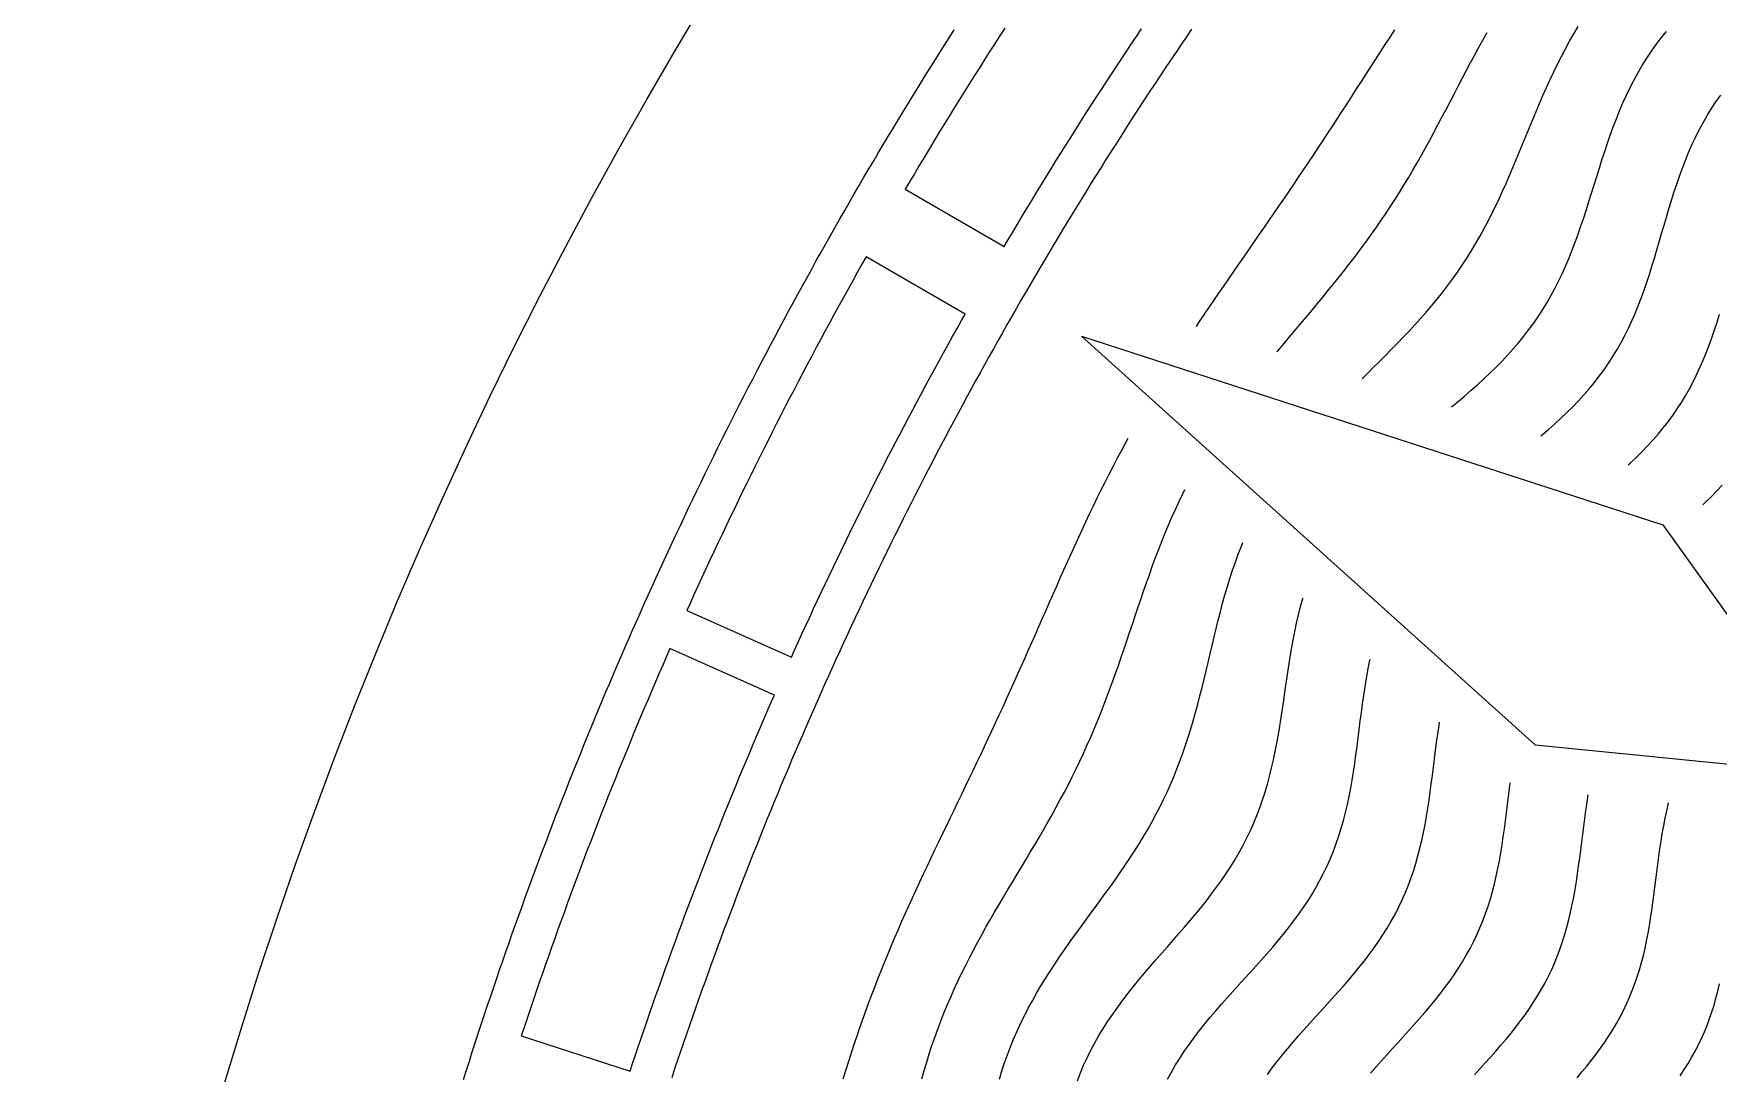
# Model space of a CAD drawing. Header units: millimetres. Extents: x -17.8 to 17.8, y -17.8 to 17.8.
# Drawn here: x -17.8 to -11.32, y 5.11 to 9.11 of the extents above; entities that cross this region are included whole.
import ezdxf

# ---------------------------------------------------------------- set-up
doc = ezdxf.new("R2010")
doc.units = ezdxf.units.MM
for name, color, linetype in [('ALTIN', 2, 'Continuous'), ('DOKU', 8, 'Continuous'), ('KESIM', 1, 'Continuous')]:
    doc.layers.add(name, color=color, linetype=linetype)

msp = doc.modelspace()

# ---------------------------------------------------------------- linework, layer by layer
at = {"layer": 'ALTIN'}
for points in [[(-16.1464, 5.0909), (-16.1353, 5.1262), (-16.1241, 5.1614), (-16.1128, 5.1965), (-16.1014, 5.2317), (-16.0899, 5.2668), (-16.0784, 5.3019), (-16.0668, 5.3369), (-16.0551, 5.372), (-16.0434, 5.407), (-16.0315, 5.442), (-16.0196, 5.4769), (-16.0076, 5.5119), (-15.9956, 5.5468), (-15.9834, 5.5817), (-15.9712, 5.6165), (-15.9589, 5.6514), (-15.9466, 5.6862), (-15.9341, 5.7209), (-15.9216, 5.7557), (-15.909, 5.7904), (-15.8963, 5.8251), (-15.8836, 5.8598), (-15.8708, 5.8944), (-15.8579, 5.929), (-15.8449, 5.9636), (-15.8318, 5.9981), (-15.8187, 6.0327), (-15.8055, 6.0672), (-15.7922, 6.1016), (-15.7789, 6.1361), (-15.7655, 6.1705), (-15.752, 6.2049), (-15.7384, 6.2392), (-15.7247, 6.2735), (-15.711, 6.3078), (-15.6972, 6.3421), (-15.6833, 6.3763), (-15.6694, 6.4105), (-15.6554, 6.4447), (-15.6413, 6.4788), (-15.6271, 6.5129), (-15.6129, 6.547), (-15.5985, 6.5811), (-15.5841, 6.6151), (-15.5697, 6.6491), (-15.5551, 6.683), (-15.5405, 6.7169), (-15.5258, 6.7508), (-15.5111, 6.7847), (-15.4962, 6.8185), (-15.4813, 6.8523), (-15.4663, 6.8861), (-15.4513, 6.9198), (-15.4361, 6.9535), (-15.4209, 6.9871), (-15.4056, 7.0208), (-15.3903, 7.0543), (-15.3749, 7.0879), (-15.3594, 7.1214), (-15.3438, 7.1549), (-15.3281, 7.1884), (-15.3124, 7.2218), (-15.2966, 7.2552), (-15.2808, 7.2886), (-15.2648, 7.3219), (-15.2488, 7.3552), (-15.2327, 7.3884), (-15.2166, 7.4216), (-15.2004, 7.4548), (-15.1841, 7.4879), (-15.1677, 7.5211), (-15.1512, 7.5541), (-15.1347, 7.5872), (-15.1181, 7.6202), (-15.1015, 7.6531), (-15.0847, 7.6861), (-15.0679, 7.719), (-15.0511, 7.7518), (-15.0341, 7.7846), (-15.0171, 7.8174), (-15, 7.8501), (-14.9828, 7.8829), (-14.9656, 7.9155), (-14.9483, 7.9482), (-14.9309, 7.9807), (-14.9135, 8.0133), (-14.896, 8.0458), (-14.8784, 8.0783), (-14.8607, 8.1107), (-14.843, 8.1431), (-14.8252, 8.1755), (-14.8073, 8.2078), (-14.7894, 8.2401), (-14.7714, 8.2724), (-14.7533, 8.3046), (-14.7351, 8.3367), (-14.7169, 8.3689), (-14.6986, 8.4009), (-14.6802, 8.433), (-14.6618, 8.465), (-14.6433, 8.497), (-14.6247, 8.5289), (-14.6061, 8.5608), (-14.5874, 8.5926), (-14.5686, 8.6244), (-14.5498, 8.6562), (-14.5308, 8.6879), (-14.5118, 8.7196), (-14.4928, 8.7512), (-14.4737, 8.7828), (-14.4545, 8.8144), (-14.4352, 8.8459), (-14.4159, 8.8774), (-14.3965, 8.9088), (-14.377, 8.9402), (-14.3575, 8.9715), (-14.3378, 9.0028), (-14.3182, 9.0341), (-14.2984, 9.0653), (-14.2786, 9.0965), (-14.2587, 9.1276)], [(-13.3461, 9.1297), (-13.366, 9.1006), (-13.3858, 9.0714), (-13.4055, 9.0421), (-13.4252, 9.0129), (-13.4449, 8.9836), (-13.4644, 8.9542), (-13.4839, 8.9248), (-13.5034, 8.8954), (-13.5227, 8.8659), (-13.5421, 8.8364), (-13.5613, 8.8068), (-13.5805, 8.7772), (-13.5996, 8.7476), (-13.6187, 8.7179), (-13.6376, 8.6881), (-13.6566, 8.6584), (-13.6754, 8.6285), (-13.6942, 8.5987), (-13.7129, 8.5688), (-13.7316, 8.5389), (-13.7502, 8.5089), (-13.7687, 8.4789), (-13.7872, 8.4488), (-13.8056, 8.4187), (-13.8239, 8.3886), (-13.8422, 8.3584), (-13.8604, 8.3282), (-13.8785, 8.2979), (-13.8966, 8.2676), (-13.9146, 8.2373), (-13.9325, 8.2069), (-13.9504, 8.1765), (-13.9682, 8.146), (-13.986, 8.1155), (-14.0036, 8.085), (-14.0212, 8.0544), (-14.0388, 8.0238), (-14.0562, 7.9932), (-14.0737, 7.9625), (-14.091, 7.9318), (-14.1083, 7.901), (-14.1255, 7.8702), (-14.1426, 7.8394), (-14.1597, 7.8085), (-14.1767, 7.7776), (-14.1936, 7.7466), (-14.2105, 7.7157), (-14.2273, 7.6846), (-14.244, 7.6536), (-14.2607, 7.6225), (-14.2773, 7.5914), (-14.2938, 7.5602), (-14.3103, 7.529), (-14.3266, 7.4977), (-14.343, 7.4665), (-14.3592, 7.4352), (-14.3754, 7.4038), (-14.3915, 7.3724), (-14.4076, 7.341), (-14.4236, 7.3096), (-14.4395, 7.2781), (-14.4553, 7.2466), (-14.4711, 7.215), (-14.4868, 7.1834), (-14.5024, 7.1518), (-14.518, 7.1202), (-14.5335, 7.0885), (-14.5489, 7.0567), (-14.5643, 7.025), (-14.5796, 6.9932), (-14.5948, 6.9614), (-14.61, 6.9295), (-14.625, 6.8976), (-14.6401, 6.8657), (-14.655, 6.8337), (-14.6699, 6.8017), (-14.6847, 6.7697), (-14.6994, 6.7377), (-14.7141, 6.7056), (-14.7287, 6.6735), (-14.7432, 6.6413), (-14.7576, 6.6091), (-14.772, 6.5769), (-14.7863, 6.5447), (-14.8006, 6.5124), (-14.8148, 6.4801), (-14.8289, 6.4478), (-14.8429, 6.4154), (-14.8569, 6.383), (-14.8707, 6.3506), (-14.8846, 6.3181), (-14.8983, 6.2856), (-14.912, 6.2531), (-14.9256, 6.2206), (-14.9391, 6.188), (-14.9526, 6.1554), (-14.966, 6.1227), (-14.9793, 6.0901), (-14.9926, 6.0574), (-15.0057, 6.0247), (-15.0189, 5.9919), (-15.0319, 5.9591), (-15.0449, 5.9263), (-15.0577, 5.8935), (-15.0706, 5.8606), (-15.0833, 5.8277), (-15.096, 5.7948), (-15.1086, 5.7619), (-15.1211, 5.7289), (-15.1336, 5.6959), (-15.146, 5.6629), (-15.1583, 5.6298), (-15.1706, 5.5967), (-15.1827, 5.5636), (-15.1948, 5.5305), (-15.2069, 5.4973), (-15.2188, 5.4641), (-15.2307, 5.4309), (-15.2425, 5.3977), (-15.2543, 5.3644), (-15.2659, 5.3311), (-15.2775, 5.2978), (-15.289, 5.2644), (-15.3005, 5.2311), (-15.3119, 5.1977), (-15.3232, 5.1643), (-15.3344, 5.1308), (-15.3456, 5.0973)], [(-14.0645, 9.1336), (-14.0844, 9.1029), (-14.1042, 9.0721), (-14.124, 9.0413), (-14.1437, 9.0105), (-14.1633, 8.9796), (-14.1829, 8.9487), (-14.2023, 8.9178), (-14.2218, 8.8867), (-14.2411, 8.8557), (-14.2604, 8.8246), (-14.2796, 8.7935), (-14.2988, 8.7623), (-14.3179, 8.7311), (-14.3369, 8.6998), (-14.3558, 8.6685), (-14.3747, 8.6372), (-14.3935, 8.6058), (-14.4122, 8.5744), (-14.4309, 8.5429), (-14.4477, 8.5146), (-14.0666, 8.2946), (-14.0523, 8.3188), (-14.0341, 8.3494), (-14.0159, 8.38), (-13.9975, 8.4106), (-13.9792, 8.4411), (-13.9607, 8.4716), (-13.9422, 8.502), (-13.9236, 8.5324), (-13.905, 8.5628), (-13.8863, 8.5931), (-13.8675, 8.6233), (-13.8486, 8.6536), (-13.8297, 8.6838), (-13.8107, 8.7139), (-13.7917, 8.744), (-13.7726, 8.7741), (-13.7534, 8.8041), (-13.7342, 8.8341), (-13.7149, 8.8641), (-13.6955, 8.894), (-13.6761, 8.9238), (-13.6566, 8.9536), (-13.637, 8.9834), (-13.6174, 9.0131), (-13.5977, 9.0428), (-13.5779, 9.0725), (-13.5581, 9.1021), (-13.5382, 9.1316)]]:
    msp.add_lwpolyline(points, dxfattribs=at)
for points in [[(-14.7849, 6.9336), (-14.7698, 6.9659), (-14.7545, 6.9981), (-14.7392, 7.0302), (-14.7238, 7.0624), (-14.7084, 7.0945), (-14.6929, 7.1266), (-14.6773, 7.1586), (-14.6617, 7.1906), (-14.6459, 7.2226), (-14.6301, 7.2545), (-14.6143, 7.2864), (-14.5983, 7.3183), (-14.5823, 7.3501), (-14.5663, 7.3819), (-14.5501, 7.4137), (-14.5339, 7.4454), (-14.5176, 7.4771), (-14.5013, 7.5087), (-14.4849, 7.5404), (-14.4684, 7.5719), (-14.4518, 7.6035), (-14.4352, 7.635), (-14.4185, 7.6665), (-14.4018, 7.6979), (-14.3849, 7.7293), (-14.368, 7.7607), (-14.3511, 7.792), (-14.334, 7.8233), (-14.3169, 7.8545), (-14.2998, 7.8858), (-14.2825, 7.9169), (-14.2652, 7.9481), (-14.2479, 7.9792), (-14.2304, 8.0102), (-14.2166, 8.0347), (-14.5977, 8.2548), (-14.6138, 8.2261), (-14.6318, 8.1942), (-14.6496, 8.1622), (-14.6674, 8.1303), (-14.6851, 8.0982), (-14.7027, 8.0662), (-14.7203, 8.0341), (-14.7378, 8.002), (-14.7552, 7.9698), (-14.7725, 7.9376), (-14.7898, 7.9053), (-14.807, 7.873), (-14.8242, 7.8407), (-14.8412, 7.8084), (-14.8582, 7.776), (-14.8752, 7.7435), (-14.892, 7.7111), (-14.9088, 7.6785), (-14.9255, 7.646), (-14.9422, 7.6134), (-14.9588, 7.5808), (-14.9753, 7.5482), (-14.9917, 7.5155), (-15.008, 7.4827), (-15.0243, 7.45), (-15.0406, 7.4172), (-15.0567, 7.3844), (-15.0728, 7.3515), (-15.0888, 7.3186), (-15.1047, 7.2856), (-15.1206, 7.2527), (-15.1364, 7.2197), (-15.1521, 7.1866), (-15.1677, 7.1536), (-15.1833, 7.1204), (-15.1988, 7.0873), (-15.2142, 7.0541), (-15.2296, 7.0209), (-15.2448, 6.9877), (-15.2601, 6.9544), (-15.2752, 6.9211), (-15.2874, 6.894), (-14.8855, 6.715), (-14.8744, 6.7395), (-14.8597, 6.7719), (-14.8449, 6.8043), (-14.83, 6.8367), (-14.815, 6.8691), (-14.8, 6.9014)], [(-13.7698, 7.95), (-11.5334, 7.224), (-10.8409, 6.259), (-12.0229, 6.3762)], [(-15.4287, 5.3502), (-15.417, 5.3838), (-15.4052, 5.4175), (-15.3933, 5.4511), (-15.3814, 5.4846), (-15.3694, 5.5182), (-15.3573, 5.5517), (-15.3452, 5.5852), (-15.333, 5.6187), (-15.3207, 5.6521), (-15.3083, 5.6855), (-15.2959, 5.7189), (-15.2833, 5.7522), (-15.2708, 5.7856), (-15.2581, 5.8189), (-15.2454, 5.8521), (-15.2326, 5.8854), (-15.2197, 5.9186), (-15.2067, 5.9518), (-15.1937, 5.985), (-15.1806, 6.0181), (-15.1675, 6.0512), (-15.1542, 6.0843), (-15.1409, 6.1173), (-15.1275, 6.1503), (-15.1141, 6.1833), (-15.1006, 6.2163), (-15.087, 6.2492), (-15.0733, 6.2821), (-15.0595, 6.315), (-15.0457, 6.3478), (-15.0318, 6.3806), (-15.0179, 6.4134), (-15.0039, 6.4462), (-14.9898, 6.4789), (-14.9756, 6.5116), (-14.9613, 6.5442), (-14.9506, 6.5688), (-15.3525, 6.7478), (-15.3645, 6.7206), (-15.3791, 6.687), (-15.3936, 6.6535), (-15.4081, 6.6199), (-15.4225, 6.5862), (-15.4369, 6.5526), (-15.4511, 6.5189), (-15.4653, 6.4851), (-15.4794, 6.4514), (-15.4935, 6.4176), (-15.5074, 6.3838), (-15.5213, 6.3499), (-15.5351, 6.3161), (-15.5489, 6.2822), (-15.5625, 6.2482), (-15.5761, 6.2142), (-15.5897, 6.1803), (-15.6031, 6.1462), (-15.6165, 6.1122), (-15.6298, 6.0781), (-15.643, 6.044), (-15.6561, 6.0098), (-15.6692, 5.9757), (-15.6822, 5.9415), (-15.6951, 5.9072), (-15.708, 5.873), (-15.7208, 5.8387), (-15.7335, 5.8044), (-15.7461, 5.77), (-15.7586, 5.7357), (-15.7711, 5.7013), (-15.7835, 5.6669), (-15.7958, 5.6324), (-15.8081, 5.5979), (-15.8203, 5.5634), (-15.8324, 5.5289), (-15.8444, 5.4944), (-15.8563, 5.4598), (-15.8682, 5.4252), (-15.88, 5.3905), (-15.8917, 5.3559), (-15.9034, 5.3212), (-15.915, 5.2865), (-15.9243, 5.2582), (-15.5058, 5.1223), (-15.4974, 5.1478), (-15.4861, 5.1816), (-15.4748, 5.2154), (-15.4634, 5.2491), (-15.4519, 5.2828), (-15.4403, 5.3165)]]:
    msp.add_lwpolyline(points, close=True, dxfattribs=at)
at = {"layer": 'DOKU'}
for points in [[(-12.6899, 7.7859), (-12.6721, 7.8035), (-12.6484, 7.8271), (-12.6247, 7.8506), (-12.6012, 7.8741), (-12.5778, 7.8977), (-12.5546, 7.9214), (-12.5317, 7.9452), (-12.5091, 7.9692), (-12.4867, 7.9933), (-12.4648, 8.0176), (-12.4432, 8.0422), (-12.4221, 8.067), (-12.4014, 8.0921), (-12.3812, 8.1175), (-12.3615, 8.1432), (-12.3423, 8.1692), (-12.3236, 8.1955), (-12.3054, 8.2222), (-12.2877, 8.2492), (-12.2705, 8.2766), (-12.2538, 8.3043), (-12.2377, 8.3323), (-12.2219, 8.3607), (-12.2067, 8.3894), (-12.1918, 8.4184), (-12.1774, 8.4478), (-12.1633, 8.4773), (-12.1495, 8.5072), (-12.1361, 8.5373), (-12.1229, 8.5676), (-12.1098, 8.5981), (-12.097, 8.6287), (-12.0843, 8.6595), (-12.0716, 8.6903), (-12.0589, 8.7212), (-12.0463, 8.7521), (-12.0335, 8.783), (-12.0206, 8.8139), (-12.0076, 8.8447), (-11.9943, 8.8753), (-11.9808, 8.9058), (-11.9669, 8.9361), (-11.9527, 8.9662), (-11.9381, 8.996), (-11.9231, 9.0256), (-11.9076, 9.0548), (-11.8917, 9.0836), (-11.8752, 9.1121), (-11.8582, 9.1403)], [(-13.3274, 7.9873), (-13.3176, 8.002), (-13.2987, 8.0302), (-13.2797, 8.0583), (-13.2606, 8.0864), (-13.2415, 8.1144), (-13.2223, 8.1424), (-13.203, 8.1703), (-13.1838, 8.1982), (-13.1644, 8.2261), (-13.1451, 8.2539), (-13.1258, 8.2818), (-13.1065, 8.3096), (-13.0871, 8.3374), (-13.0678, 8.3653), (-13.0486, 8.3931), (-13.0294, 8.421), (-13.0102, 8.4489), (-12.991, 8.4768), (-12.972, 8.5048), (-12.9529, 8.5328), (-12.934, 8.5608), (-12.9151, 8.5889), (-12.8963, 8.617), (-12.8775, 8.6452), (-12.8588, 8.6734), (-12.8401, 8.7016), (-12.8216, 8.7299), (-12.803, 8.7582), (-12.7845, 8.7866), (-12.7661, 8.815), (-12.7477, 8.8434), (-12.7293, 8.8719), (-12.711, 8.9003), (-12.6927, 8.9288), (-12.6744, 8.9574), (-12.656, 8.9859), (-12.6377, 9.0144), (-12.6193, 9.0429), (-12.601, 9.0714), (-12.5825, 9.0999), (-12.564, 9.1283)], [(-13.0169, 7.8889), (-13.0115, 7.8956), (-12.9901, 7.9214), (-12.9687, 7.9472), (-12.9471, 7.9729), (-12.9256, 7.9986), (-12.9041, 8.0243), (-12.8826, 8.0499), (-12.8612, 8.0756), (-12.8399, 8.1014), (-12.8187, 8.1272), (-12.7977, 8.153), (-12.7768, 8.179), (-12.7562, 8.2051), (-12.7358, 8.2313), (-12.7156, 8.2576), (-12.6956, 8.2841), (-12.676, 8.3107), (-12.6566, 8.3376), (-12.6375, 8.3646), (-12.6187, 8.3918), (-12.6002, 8.4192), (-12.582, 8.4468), (-12.564, 8.4745), (-12.5464, 8.5025), (-12.529, 8.5307), (-12.5119, 8.5591), (-12.4951, 8.5876), (-12.4785, 8.6163), (-12.4621, 8.6452), (-12.4459, 8.6743), (-12.4299, 8.7035), (-12.414, 8.7328), (-12.3983, 8.7622), (-12.3827, 8.7918), (-12.3671, 8.8214), (-12.3516, 8.8511), (-12.3362, 8.8808), (-12.3207, 8.9105), (-12.3051, 8.9402), (-12.2895, 8.9699), (-12.2739, 8.9996), (-12.258, 9.0291), (-12.242, 9.0586), (-12.2259, 9.088), (-12.2095, 9.1172)], [(-12.3457, 7.6771), (-12.3202, 7.6985), (-12.295, 7.7201), (-12.27, 7.7418), (-12.2454, 7.7637), (-12.2213, 7.7858), (-12.1976, 7.8082), (-12.1744, 7.8308), (-12.1518, 7.8538), (-12.1297, 7.8771), (-12.1084, 7.9009), (-12.0877, 7.925), (-12.0676, 7.9496), (-12.0483, 7.9746), (-12.0297, 8.0001), (-12.0118, 8.0261), (-11.9947, 8.0525), (-11.9783, 8.0794), (-11.9625, 8.1069), (-11.9475, 8.1348), (-11.9331, 8.1631), (-11.9194, 8.192), (-11.9063, 8.2212), (-11.8937, 8.2509), (-11.8816, 8.281), (-11.87, 8.3115), (-11.8589, 8.3423), (-11.848, 8.3734), (-11.8375, 8.4047), (-11.8273, 8.4363), (-11.8172, 8.4681), (-11.8072, 8.5), (-11.7973, 8.532), (-11.7874, 8.564), (-11.7774, 8.5961), (-11.7672, 8.6281), (-11.7568, 8.6599), (-11.7461, 8.6917), (-11.7351, 8.7232), (-11.7237, 8.7545), (-11.7119, 8.7855), (-11.6995, 8.8162), (-11.6866, 8.8465), (-11.673, 8.8764), (-11.6589, 8.9058), (-11.644, 8.9348), (-11.6284, 8.9632), (-11.6121, 8.991), (-11.595, 9.0183), (-11.5771, 9.0451), (-11.5585, 9.0712), (-11.539, 9.0966), (-11.5188, 9.1215)], [(-12.0028, 7.5652), (-11.9974, 7.5698), (-11.9729, 7.5909), (-11.9488, 7.6122), (-11.9252, 7.6338), (-11.9022, 7.6557), (-11.8797, 7.678), (-11.8579, 7.7006), (-11.8368, 7.7236), (-11.8163, 7.7471), (-11.7966, 7.771), (-11.7776, 7.7954), (-11.7593, 7.8203), (-11.7418, 7.8456), (-11.7251, 7.8715), (-11.7091, 7.8979), (-11.6938, 7.9248), (-11.6793, 7.9521), (-11.6654, 7.98), (-11.6523, 8.0084), (-11.6397, 8.0372), (-11.6277, 8.0665), (-11.6163, 8.0961), (-11.6054, 8.1262), (-11.5949, 8.1566), (-11.5848, 8.1873), (-11.575, 8.2183), (-11.5654, 8.2495), (-11.5561, 8.281), (-11.5469, 8.3125), (-11.5377, 8.3442), (-11.5285, 8.3759), (-11.5192, 8.4077), (-11.5098, 8.4393), (-11.5002, 8.4709), (-11.4902, 8.5023), (-11.4799, 8.5335), (-11.4692, 8.5645), (-11.4581, 8.5952), (-11.4464, 8.6255), (-11.4341, 8.6554), (-11.4212, 8.6849), (-11.4077, 8.7139), (-11.3934, 8.7425), (-11.3784, 8.7705), (-11.3626, 8.7979), (-11.3461, 8.8247), (-11.3287, 8.8509), (-11.3105, 8.8765)], [(-11.6665, 7.4541), (-11.6574, 7.4624), (-11.6349, 7.4838), (-11.613, 7.5056), (-11.5916, 7.5277), (-11.5709, 7.5502), (-11.5509, 7.5731), (-11.5316, 7.5965), (-11.5131, 7.6203), (-11.4952, 7.6446), (-11.4781, 7.6694), (-11.4618, 7.6947), (-11.4461, 7.7205), (-11.4312, 7.7468), (-11.417, 7.7736), (-11.4035, 7.8008), (-11.3906, 7.8285), (-11.3783, 7.8567), (-11.3666, 7.8853), (-11.3555, 7.9143), (-11.3448, 7.9437), (-11.3345, 7.9734), (-11.3246, 8.0035), (-11.315, 8.0338)], [(-14.6861, 5.0927), (-14.676, 5.1251), (-14.6658, 5.1575), (-14.6554, 5.1897), (-14.6448, 5.222), (-14.634, 5.2541), (-14.623, 5.2862), (-14.6118, 5.3182), (-14.6003, 5.3502), (-14.5887, 5.3821), (-14.5768, 5.4138), (-14.5648, 5.4455), (-14.5525, 5.4772), (-14.54, 5.5087), (-14.5274, 5.5402), (-14.5145, 5.5716), (-14.5015, 5.6029), (-14.4882, 5.6342), (-14.4748, 5.6653), (-14.4612, 5.6964), (-14.4475, 5.7275), (-14.4336, 5.7584), (-14.4196, 5.7893), (-14.4054, 5.8202), (-14.3912, 5.851), (-14.3768, 5.8817), (-14.3624, 5.9124), (-14.3478, 5.9431), (-14.3333, 5.9737), (-14.3186, 6.0043), (-14.3039, 6.0349), (-14.2892, 6.0654), (-14.2745, 6.0959), (-14.2597, 6.1265), (-14.245, 6.157), (-14.2303, 6.1875), (-14.2156, 6.218), (-14.2009, 6.2485), (-14.1863, 6.2791), (-14.1717, 6.3096), (-14.1572, 6.3402), (-14.1427, 6.3708), (-14.1283, 6.4014), (-14.114, 6.4321), (-14.0997, 6.4628), (-14.0855, 6.4935), (-14.0713, 6.5242), (-14.0573, 6.555), (-14.0433, 6.5858), (-14.0294, 6.6167), (-14.0155, 6.6476), (-14.0017, 6.6785), (-13.9879, 6.7094), (-13.9742, 6.7403), (-13.9605, 6.7713), (-13.9468, 6.8023), (-13.9332, 6.8333), (-13.9196, 6.8644), (-13.9059, 6.8954), (-13.8923, 6.9264), (-13.8786, 6.9575), (-13.8649, 6.9885), (-13.8511, 7.0195), (-13.8373, 7.0505), (-13.8235, 7.0814), (-13.8095, 7.1124), (-13.7954, 7.1432), (-13.7813, 7.1741), (-13.767, 7.2049), (-13.7526, 7.2356), (-13.7381, 7.2663), (-13.7234, 7.2969), (-13.7086, 7.3274), (-13.6936, 7.3578), (-13.6784, 7.3882), (-13.6631, 7.4185), (-13.6476, 7.4486), (-13.6319, 7.4787), (-13.616, 7.5087), (-13.5999, 7.5385), (-13.5898, 7.5571)], [(-14.3832, 5.0934), (-14.3742, 5.1255), (-14.3647, 5.1575), (-14.3548, 5.1893), (-14.3445, 5.221), (-14.3336, 5.2525), (-14.3223, 5.2838), (-14.3106, 5.3149), (-14.2983, 5.3459), (-14.2857, 5.3767), (-14.2725, 5.4074), (-14.259, 5.4378), (-14.245, 5.4681), (-14.2305, 5.4982), (-14.2157, 5.5282), (-14.2006, 5.558), (-14.1851, 5.5877), (-14.1693, 5.6172), (-14.1532, 5.6465), (-14.1368, 5.6758), (-14.1202, 5.7049), (-14.1034, 5.734), (-14.0865, 5.7629), (-14.0694, 5.7918), (-14.0522, 5.8206), (-14.035, 5.8494), (-14.0177, 5.8781), (-14.0005, 5.9068), (-13.9833, 5.9356), (-13.9662, 5.9643), (-13.9491, 5.993), (-13.9323, 6.0218), (-13.9155, 6.0506), (-13.899, 6.0796), (-13.8827, 6.1085), (-13.8666, 6.1376), (-13.8508, 6.1668), (-13.8353, 6.1961), (-13.82, 6.2255), (-13.8051, 6.255), (-13.7904, 6.2847), (-13.7761, 6.3145), (-13.7621, 6.3444), (-13.7484, 6.3745), (-13.7351, 6.4048), (-13.722, 6.4352), (-13.7093, 6.4657), (-13.6968, 6.4964), (-13.6846, 6.5272), (-13.6727, 6.5582), (-13.6611, 6.5893), (-13.6496, 6.6205), (-13.6384, 6.6519), (-13.6273, 6.6833), (-13.6164, 6.7148), (-13.6056, 6.7465), (-13.5948, 6.7781), (-13.5842, 6.8099), (-13.5735, 6.8416), (-13.5629, 6.8734), (-13.5522, 6.9052), (-13.5414, 6.937), (-13.5306, 6.9687), (-13.5196, 7.0004), (-13.5084, 7.032), (-13.497, 7.0636), (-13.4854, 7.095), (-13.4735, 7.1263), (-13.4614, 7.1575), (-13.4489, 7.1886), (-13.4361, 7.2195), (-13.4229, 7.2502), (-13.4094, 7.2807), (-13.3954, 7.311), (-13.3811, 7.3411), (-13.3721, 7.3593)], [(-11.3789, 7.3012), (-11.3676, 7.3119), (-11.3462, 7.3332), (-11.3253, 7.3548), (-11.3051, 7.3768)], [(-14.0853, 5.0918), (-14.0757, 5.1231), (-14.0655, 5.1542), (-14.0545, 5.185), (-14.0429, 5.2155), (-14.0305, 5.2458), (-14.0174, 5.2758), (-14.0037, 5.3055), (-13.9892, 5.335), (-13.9741, 5.3642), (-13.9585, 5.3931), (-13.9422, 5.4218), (-13.9254, 5.4503), (-13.908, 5.4785), (-13.8902, 5.5065), (-13.872, 5.5344), (-13.8534, 5.562), (-13.8345, 5.5895), (-13.8153, 5.6168), (-13.7958, 5.644), (-13.7763, 5.6711), (-13.7566, 5.6982), (-13.7368, 5.7251), (-13.7171, 5.7521), (-13.6974, 5.779), (-13.6778, 5.8059), (-13.6584, 5.8329), (-13.6392, 5.8599), (-13.6203, 5.887), (-13.6017, 5.9142), (-13.5834, 5.9415), (-13.5656, 5.969), (-13.5481, 5.9966), (-13.5311, 6.0244), (-13.5146, 6.0525), (-13.4986, 6.0807), (-13.4832, 6.1091), (-13.4683, 6.1378), (-13.4539, 6.1668), (-13.4401, 6.196), (-13.4269, 6.2254), (-13.4142, 6.2551), (-13.4021, 6.2851), (-13.3905, 6.3153), (-13.3794, 6.3458), (-13.3688, 6.3766), (-13.3587, 6.4076), (-13.349, 6.4388), (-13.3397, 6.4702), (-13.3308, 6.5019), (-13.3222, 6.5337), (-13.3139, 6.5657), (-13.3058, 6.5978), (-13.2979, 6.6301), (-13.2901, 6.6624), (-13.2824, 6.6949), (-13.2748, 6.7274), (-13.2671, 6.7599), (-13.2593, 6.7924), (-13.2514, 6.8249), (-13.2433, 6.8574), (-13.235, 6.8897), (-13.2264, 6.922), (-13.2175, 6.9541), (-13.2082, 6.986), (-13.1984, 7.0177), (-13.1882, 7.0492), (-13.1775, 7.0805), (-13.1663, 7.1115), (-13.1544, 7.1423), (-13.1488, 7.1561)], [(-13.7853, 5.0857), (-13.7737, 5.1156), (-13.7612, 5.1451), (-13.7478, 5.1743), (-13.7334, 5.2031), (-13.7182, 5.2316), (-13.7021, 5.2597), (-13.6852, 5.2875), (-13.6675, 5.315), (-13.6491, 5.3422), (-13.63, 5.369), (-13.6103, 5.3956), (-13.5901, 5.4219), (-13.5694, 5.448), (-13.5482, 5.4738), (-13.5267, 5.4995), (-13.505, 5.525), (-13.483, 5.5504), (-13.4609, 5.5757), (-13.4388, 5.6009), (-13.4167, 5.6261), (-13.3947, 5.6513), (-13.3729, 5.6765), (-13.3513, 5.7017), (-13.3301, 5.727), (-13.3092, 5.7525), (-13.2888, 5.7781), (-13.2689, 5.8039), (-13.2495, 5.8299), (-13.2308, 5.8562), (-13.2127, 5.8827), (-13.1953, 5.9094), (-13.1786, 5.9365), (-13.1626, 5.9639), (-13.1475, 5.9917), (-13.1331, 6.0197), (-13.1195, 6.0482), (-13.1067, 6.077), (-13.0947, 6.1062), (-13.0835, 6.1357), (-13.073, 6.1656), (-13.0632, 6.1959), (-13.0541, 6.2265), (-13.0458, 6.2575), (-13.038, 6.2888), (-13.0308, 6.3204), (-13.0241, 6.3523), (-13.0179, 6.3844), (-13.0121, 6.4168), (-13.0066, 6.4495), (-13.0014, 6.4823), (-12.9964, 6.5152), (-12.9916, 6.5483), (-12.9868, 6.5814), (-12.982, 6.6146), (-12.9771, 6.6479), (-12.972, 6.681), (-12.9668, 6.7142), (-12.9612, 6.7472), (-12.9553, 6.7801), (-12.9489, 6.8128), (-12.942, 6.8452), (-12.9346, 6.8775), (-12.9266, 6.9094), (-12.9179, 6.941), (-12.9173, 6.943)], [(-13.4384, 5.0913), (-13.4232, 5.1191), (-13.4072, 5.1465), (-13.3903, 5.1736), (-13.3727, 5.2003), (-13.3543, 5.2268), (-13.3352, 5.2529), (-13.3154, 5.2787), (-13.2951, 5.3042), (-13.2743, 5.3295), (-13.253, 5.3546), (-13.2314, 5.3795), (-13.2096, 5.4042), (-13.1875, 5.4288), (-13.1653, 5.4532), (-13.143, 5.4776), (-13.1208, 5.502), (-13.0987, 5.5264), (-13.0768, 5.5508), (-13.0552, 5.5752), (-13.0339, 5.5998), (-13.0129, 5.6245), (-12.9925, 5.6493), (-12.9726, 5.6743), (-12.9533, 5.6996), (-12.9346, 5.7251), (-12.9166, 5.7508), (-12.8993, 5.7769), (-12.8827, 5.8032), (-12.867, 5.8299), (-12.852, 5.857), (-12.8379, 5.8844), (-12.8246, 5.9122), (-12.8121, 5.9404), (-12.8004, 5.9689), (-12.7896, 5.9979), (-12.7795, 6.0272), (-12.7702, 6.0569), (-12.7616, 6.087), (-12.7537, 6.1174), (-12.7465, 6.1482), (-12.7398, 6.1793), (-12.7337, 6.2107), (-12.7281, 6.2423), (-12.7229, 6.2743), (-12.7181, 6.3064), (-12.7136, 6.3387), (-12.7092, 6.3713), (-12.7051, 6.4039), (-12.701, 6.4366), (-12.6968, 6.4694), (-12.6926, 6.5021), (-12.6883, 6.5349), (-12.6837, 6.5676), (-12.6788, 6.6002), (-12.6735, 6.6326), (-12.6678, 6.6649), (-12.6616, 6.6969), (-12.6594, 6.7073)], [(-13.0544, 5.1094), (-13.0357, 5.1349), (-13.0164, 5.1601), (-12.9965, 5.1851), (-12.9762, 5.2098), (-12.9554, 5.2343), (-12.9343, 5.2587), (-12.9129, 5.2828), (-12.8913, 5.3068), (-12.8696, 5.3308), (-12.8479, 5.3546), (-12.8262, 5.3785), (-12.8046, 5.4023), (-12.7832, 5.4261), (-12.762, 5.45), (-12.7412, 5.474), (-12.7207, 5.4982), (-12.7007, 5.5224), (-12.6813, 5.5469), (-12.6624, 5.5716), (-12.6441, 5.5965), (-12.6265, 5.6217), (-12.6096, 5.6471), (-12.5934, 5.6729), (-12.578, 5.699), (-12.5634, 5.7255), (-12.5496, 5.7523), (-12.5366, 5.7794), (-12.5244, 5.807), (-12.513, 5.8349), (-12.5024, 5.8632), (-12.4925, 5.8918), (-12.4834, 5.9209), (-12.475, 5.9503), (-12.4673, 5.98), (-12.4602, 6.0101), (-12.4537, 6.0405), (-12.4478, 6.0712), (-12.4423, 6.1021), (-12.4372, 6.1334), (-12.4325, 6.1648), (-12.4281, 6.1964), (-12.4238, 6.2282), (-12.4198, 6.2601), (-12.4157, 6.2921), (-12.4117, 6.3241), (-12.4076, 6.3561), (-12.4034, 6.3882), (-12.3989, 6.4201), (-12.3941, 6.452), (-12.3921, 6.4642)], [(-12.6578, 5.1141), (-12.6372, 5.1379), (-12.6163, 5.1615), (-12.5952, 5.1849), (-12.574, 5.2083), (-12.5528, 5.2316), (-12.5315, 5.2549), (-12.5104, 5.2782), (-12.4895, 5.3015), (-12.4688, 5.3248), (-12.4485, 5.3483), (-12.4285, 5.3719), (-12.409, 5.3956), (-12.39, 5.4195), (-12.3715, 5.4436), (-12.3536, 5.4679), (-12.3364, 5.4925), (-12.3199, 5.5174), (-12.3041, 5.5426), (-12.2891, 5.5681), (-12.2748, 5.594), (-12.2613, 5.6201), (-12.2486, 5.6467), (-12.2367, 5.6736), (-12.2255, 5.7009), (-12.2151, 5.7285), (-12.2055, 5.7565), (-12.1966, 5.7849), (-12.1884, 5.8136), (-12.1809, 5.8426), (-12.174, 5.872), (-12.1676, 5.9017), (-12.1618, 5.9317), (-12.1565, 5.962), (-12.1515, 5.9925), (-12.1469, 6.0232), (-12.1426, 6.0541), (-12.1384, 6.0851), (-12.1344, 6.1163), (-12.1305, 6.1475), (-12.1266, 6.1788), (-12.1226, 6.2101), (-12.1198, 6.2312)], [(-12.2576, 5.1086), (-12.2369, 5.1314), (-12.2163, 5.1541), (-12.1959, 5.1768), (-12.1757, 5.1996), (-12.1558, 5.2225), (-12.1363, 5.2456), (-12.1172, 5.2687), (-12.0986, 5.2921), (-12.0806, 5.3156), (-12.0632, 5.3394), (-12.0464, 5.3634), (-12.0303, 5.3877), (-12.0148, 5.4123), (-12.0001, 5.4372), (-11.9862, 5.4624), (-11.973, 5.488), (-11.9606, 5.5139), (-11.949, 5.5402), (-11.9381, 5.5668), (-11.9279, 5.5938), (-11.9186, 5.6212), (-11.9099, 5.6489), (-11.9019, 5.6769), (-11.8945, 5.7053), (-11.8878, 5.734), (-11.8816, 5.763), (-11.8759, 5.7922), (-11.8706, 5.8218), (-11.8658, 5.8516), (-11.8613, 5.8816), (-11.8571, 5.9117), (-11.853, 5.942), (-11.8491, 5.9725), (-11.8453, 6.003), (-11.8415, 6.0335), (-11.8376, 6.0641), (-11.8335, 6.0947), (-11.8292, 6.1251), (-11.8247, 6.1555), (-11.8198, 6.1852)], [(-11.8631, 5.0968), (-11.8441, 5.1193), (-11.8255, 5.1419), (-11.8073, 5.1646), (-11.7897, 5.1876), (-11.7727, 5.2108), (-11.7563, 5.2343), (-11.7406, 5.258), (-11.7255, 5.282), (-11.7112, 5.3063), (-11.6976, 5.3309), (-11.6847, 5.3559), (-11.6726, 5.3811), (-11.6612, 5.4068), (-11.6506, 5.4328), (-11.6407, 5.4591), (-11.6316, 5.4858), (-11.6231, 5.5128), (-11.6153, 5.5402), (-11.6081, 5.5679), (-11.6015, 5.5959), (-11.5955, 5.6242), (-11.5899, 5.6528), (-11.5848, 5.6816), (-11.5801, 5.7107), (-11.5757, 5.7399), (-11.5716, 5.7694), (-11.5676, 5.799), (-11.5638, 5.8287), (-11.5601, 5.8584), (-11.5564, 5.8883), (-11.5525, 5.9181), (-11.5486, 5.9479), (-11.5444, 5.9777), (-11.5399, 6.0073), (-11.5351, 6.0368), (-11.5299, 6.0662), (-11.5243, 6.0954), (-11.5181, 6.1243), (-11.5113, 6.1529), (-11.5109, 6.1544)], [(-11.4663, 5.1051), (-11.4509, 5.1282), (-11.4362, 5.1517), (-11.4223, 5.1754), (-11.409, 5.1994), (-11.3964, 5.2237), (-11.3846, 5.2484), (-11.3735, 5.2734), (-11.3632, 5.2987), (-11.3535, 5.3244), (-11.3446, 5.3505), (-11.3363, 5.3768), (-11.3287, 5.4035), (-11.3217, 5.4305), (-11.3153, 5.4578)]]:
    msp.add_lwpolyline(points, dxfattribs=at)
at = {"layer": 'KESIM'}
msp.add_circle((0, 0), 17.8, dxfattribs=at)

doc.saveas('drawing.dxf')
